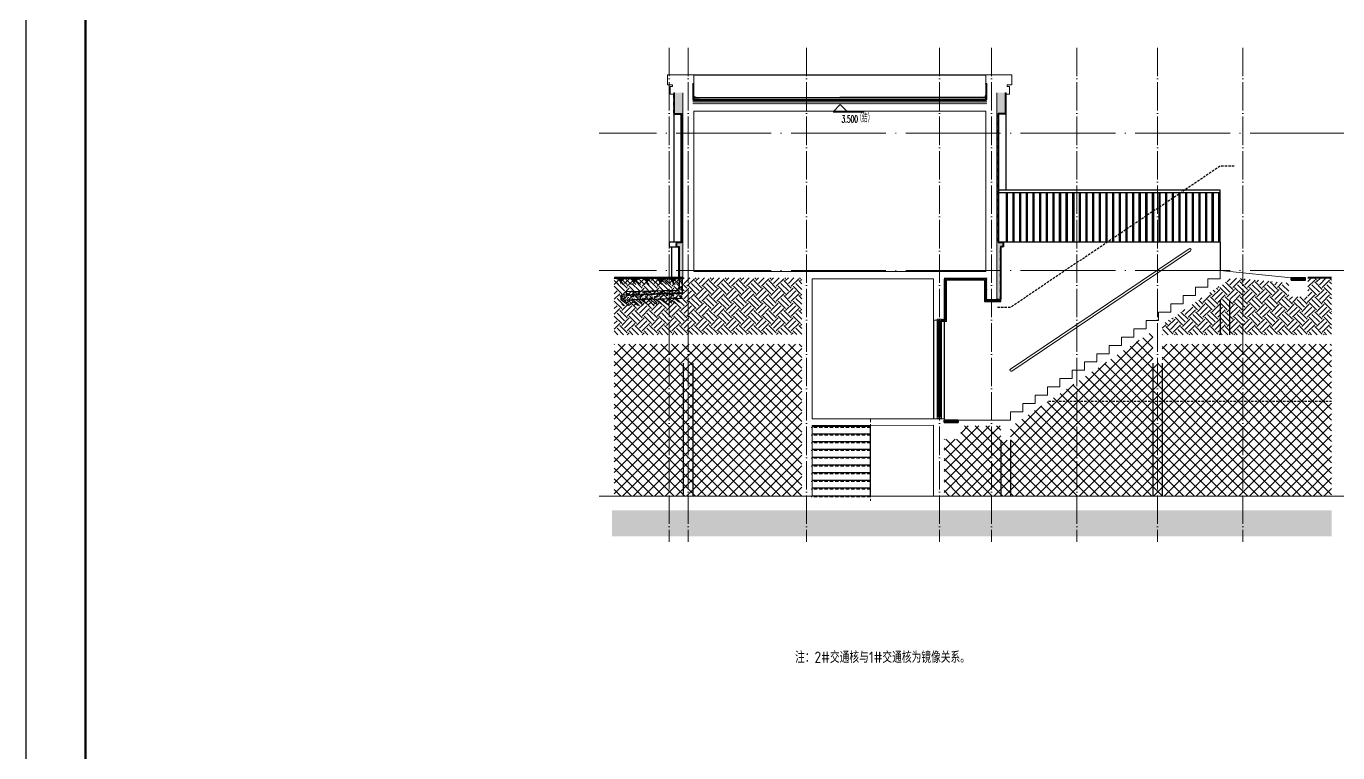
# Model space of a CAD drawing. Extents: x 27938 to 725830, y -209821 to 1628073.
# Drawn here: x 394030 to 421690, y -46470 to -31157 of the extents above; entities that cross this region are included whole.
import ezdxf
from ezdxf.xclip import XClip

# ---------------------------------------------------------------- set-up
doc = ezdxf.new("R2010")
doc.units = 0
doc.header["$LTSCALE"] = 1000
doc.header["$MEASUREMENT"] = 0
doc.header["$XCLIPFRAME"] = 0
for name, pattern in [('DASH', [0.35, 0.25, -0.1]), ('DOTE', [2.42, 2, -0.2, 0.02, -0.2]), ('HIDDEN', [0.375, 0.25, -0.125])]:
    doc.linetypes.add(name, pattern=pattern)
for name, color, linetype in [('3-屋面构造层', 157, 'Continuous'), ('COLUMN', 9, 'Continuous'), ('DIM_ELEV', 3, 'Continuous'), ('PUB_TEXT', 4, 'Continuous'), ('Stair-栏杆', 142, 'Continuous'), ('SURFACE', 6, 'Continuous'), ('图框', 140, 'Continuous'), ('地库集水坑', 128, 'Continuous'), ('审核', 1, 'Continuous'), ('看线', 251, 'Continuous'), ('立面-看线', 251, 'Continuous')]:
    doc.layers.add(name, color=color, linetype=linetype)
for name, color, linetype, lineweight in [('DOTE', 19, 'DOTE', 9), ('PUB_HATCH', 8, 'Continuous', 9), ('S_WINDOW', 144, 'Continuous', 15), ('STAIR', 2, 'Continuous', 18), ('WALL', 9, 'Continuous', 40), ('内粉刷', 37, 'Continuous', 9), ('填充', 251, 'Continuous', 5), ('立面-中轮廓线', 213, 'Continuous', 35), ('立面-栏杆', 105, 'Continuous', 15), ('粉刷', 251, 'Continuous', 9), ('细细', 250, 'Continuous', 0)]:
    doc.layers.add(name, color=color, linetype=linetype, lineweight=lineweight)
doc.layers.add('yichutu', color=7, linetype='Continuous', true_color=0xffffff, plot=False)
doc.styles.add('_TCH_DIM', font='SIMPLEX.shx', dxfattribs={"width": 0.7, "bigfont": 'GBCBIG.shx'})
doc.styles.get("Standard").update_dxf_attribs({"font": 'gbenor.shx', "bigfont": 'gbcbig.shx'})
pattern_1 = [(50, (28072.99, 249033.25), (143.452037, -12.550427), [15, -165]), (355, (28072.99, 249033.25), (-27.750267, 150.438427), [12, -132]), (100.4514, (28084.94, 249032.2), (115.701876, 137.88791), [12.74804, -140.22842]), (46.1842, (28072.99, 249073.25), (213.44821, -33.1038), [22.5, -247.5]), (96.6356, (28090.77, 249070.5), (186.93254, 194.82357), [19.12206, -210.3426]), (351.1842, (28072.99, 249073.25), (186.93239, 194.82372), [18, -198]), (21, (28092.99, 249063.25), (119.38141, -80.52378), [15, -165]), (326, (28092.99, 249063.25), (48.663066, 145.03001), [12, -132]), (71.4514, (28102.93, 249056.54), (168.044526, 64.5061), [12.74804, -140.22842]), (37.5, (28072.986, 249033.25), (2.431971, 66.578771), [0, -130.4, 0, -134, 0, -132.5]), (7.5, (28072.986, 249033.25), (52.613907, 78.882342), [0, -76.4, 0, -127.4, 0, -50.5]), (327.5, (28028.386, 249033.25), (106.764487, -4.510974), [0, -50, 0, -156, 0, -207]), (317.5, (28008.39, 249033.25), (116.637234, 20.020996), [0, -65, 0, -103.6, 0, -147])]
pattern_2 = [(315, (-591176.76, -566842.4952), (-1.767766953, -1.767766953), []), (315, (-591175.5815, -566842.4952), (-1.767766953, -1.767766953), [])]
pattern_3 = [(315, (-591176.76, -568980.732), (-1.767766953, -1.767766953), []), (315, (-591175.5815, -568980.732), (-1.767766953, -1.767766953), [])]

# ---------------------------------------------------------------- blocks, each defined once
blk = doc.blocks.new('$LinePat$素土夯实')
at = {"color": 0}
for p, q in [((0, -210), (210, 0)), ((120, -300), (420, 0)), ((420, 0), (608, -188)), ((495, -300), (795, 0)), ((615, 0), (705, -90)), ((210, -210), (300, -300)), ((315, -105), (502, -293)), ((705, -300), (795, -210))]:
    blk.add_line(p, q, dxfattribs=at)
blk = doc.blocks.new('$LinePat$自然土壤')
at = {"color": 0}
for p, q in [((0, -90), (71, -19)), ((0, -300), (211, -89)), ((210, -300), (286, -224)), ((420, -300), (630, -90))]:
    blk.add_line(p, q, dxfattribs=at)
for points in [[(0, 0), (630, 0), (168, -45), (462, -45)], [(168, -45), (462, -45), (252, -132), (378, -132)], [(252, -132), (378, -132), (315, -300)]]:
    blk.add_solid(points, dxfattribs=at)
blk = doc.blocks.new('sanshui')
at = {"layer": '粉刷'}
h = blk.add_hatch(dxfattribs=at)
h.set_pattern_fill('混凝土', color=256, scale=20)
h.set_pattern_definition(pattern_1)
edge = h.paths.add_edge_path()
edge.add_line((346318, 427330), (346258, 427330))
edge.add_line((346258, 427330), (346258, 427160))
edge.add_arc((346158, 427160), 100, 271.7184, 360, ccw=False)
edge.add_line((346161, 427060), (345138, 427030))
edge.add_line((345138, 427030), (345138, 426970))
edge.add_line((345138, 426970), (346318, 427005))
edge.add_line((346318, 427005), (346318, 427330))
h = blk.add_hatch(dxfattribs=at)
h.set_pattern_fill('混凝土', color=256, scale=20)
h.set_pattern_definition(pattern_1)
h.paths.add_polyline_path([(346338, 426896), (346338, 426996), (345038, 426957), (345038, 426857)])
at = {"layer": 'COLUMN'}
for p, q in [((346258, 427330), (346318, 427330)), ((346258, 427160), (346258, 427330)), ((346318, 426995), (346318, 427330)), ((346338, 426996), (345038, 426957)), ((345038, 426857), (345038, 426957)), ((346338, 426896), (345038, 426857)), ((346161, 427060), (345138, 427030)), ((345138, 426960), (345138, 427030))]:
    blk.add_line(p, q, dxfattribs=at)
blk.add_arc((346158, 427160), 100, 271.7184, 0, dxfattribs=at)
at = {"layer": '立面-中轮廓线', "linetype": 'DASH', "ltscale": 0.3}
blk.add_lwpolyline([(345028, 426857), (345028, 426966), (346318, 427005)], dxfattribs=at)
at = {"layer": '粉刷'}
blk.add_line((344881, 427330), (346258, 427330), dxfattribs=at)
at = {"layer": '粉刷', "yscale": 0.4, "zscale": 0.4}
for name, p, xscale, rotation in [('$LinePat$自然土壤', (345157, 427310), -0.4369306507241237, 359.9999999999903), ('$LinePat$自然土壤', (345432, 427310), -0.4369306507241237, 359.9999999999903), ('$LinePat$自然土壤', (345707, 427310), -0.4369306507241237, 359.9999999999903), ('$LinePat$自然土壤', (345983, 427310), -0.4369306507241237, 359.9999999999903), ('$LinePat$自然土壤', (346258, 427310), -0.4369306507241237, 359.9999999999903), ('$LinePat$素土夯实', (345444, 426869), -0.5117605352322558, 1.718358001643932), ('$LinePat$素土夯实', (345851, 426881), -0.5117605352322558, 1.718358001643932), ('$LinePat$素土夯实', (346258, 426893), -0.5117605352322558, 1.718358001643932)]:
    blk.add_blockref(name, p, dxfattribs=dict(at, xscale=xscale, rotation=rotation))
blk = doc.blocks.new('FGHFG4334GDFGDFFGGGGGGDFG4G')
at = {"layer": 'SURFACE', "const_width": 2.25}
for points in [[(47, 0), (0, 0)], [(47, -28), (0, -28)]]:
    blk.add_lwpolyline(points, dxfattribs=at)
at = {"layer": 'SURFACE', "const_width": 1.5}
blk.add_lwpolyline([(47, 17, -1), (47, 5), (47, -7, -1), (47, -19), (47, -37), (53, -48), (53, -73)], format="xyb", dxfattribs=at)
blk = doc.blocks.new('FGDGDGD')
at = {"layer": '3-屋面构造层'}
h = blk.add_hatch(dxfattribs=at)
h.set_pattern_fill('隔热材料01', color=256, scale=7.692308, style=0)
h.set_pattern_definition([(270, (9.5186, 433.228), (3.846153863, -7e-16), [0.385980771, -3.460173092]), (270, (6.637, 433.228), (3.846153863, -7e-16), [0.385980771, -3.460173092]), (90, (8.5996, 430.618), (-3.846153863, 2e-16), [0.385980771, -3.460173092]), (90, (7.556, 430.618), (-3.846153863, 2e-16), [0.385980771, -3.460173092]), (180, (10.002, 430), (-5e-16, -3.846153863), [3.848019248, 0.001865385]), (135, (8.9282, 430.193), (2e-16, 3.846144175), [0.328307694, -5.110980792]), (116.56505, (12.5422, 430.4251), (8.6793e-06, 3.8461487416), [0.215769232, -8.384500037]), (116.56505, (8.696, 430.4251), (8.6793e-06, 3.8461487416), [0.215769232, -8.384500037]), (153.43495, (13.1603, 430), (-8.679e-06, 3.846148742), [0.431538463, -8.168730805]), (153.43495, (9.3142, 430), (-8.679e-06, 3.846148742), [0.431538463, -8.168730805]), (63.43495, (12.4457, 431.0041), (-8.6793e-06, 3.8461487416), [2.054923086, -6.545346183]), (63.43495, (8.5996, 431.0041), (-8.6793e-06, 3.8461487416), [2.054923086, -6.545346183]), (116.56505, (13.3647, 433.228), (8.6793e-06, 3.8461487416), [0.215769232, -8.384500037]), (116.56505, (9.5186, 433.228), (8.6793e-06, 3.8461487416), [0.215769232, -8.384500037]), (135, (9.422, 433.421), (2e-16, 3.846144175), [0.328307694, -5.110980792]), (153.43495, (13.036, 433.6532), (-8.679e-06, 3.846148742), [0.431538463, -8.168730805]), (153.43495, (9.19, 433.6532), (-8.679e-06, 3.846148742), [0.431538463, -8.168730805]), (45, (6.7336, 433.421), (2e-16, 3.846144175), [0.328307694, -5.110980792]), (63.43495, (10.4833, 433.228), (-8.6793e-06, 3.8461487416), [0.215769232, -8.384500037]), (63.43495, (6.6371, 433.228), (-8.6793e-06, 3.8461487416), [0.215769232, -8.384500037]), (26.56505, (10.812, 433.6532), (8.679e-06, 3.846148742), [0.431538463, -8.168730805]), (26.56505, (6.9658, 433.6532), (8.679e-06, 3.846148742), [0.431538463, -8.168730805]), (116.56505, (11.4023, 431.0041), (8.6793e-06, 3.8461487416), [2.054923086, -6.545346183]), (116.56505, (7.5561, 431.0041), (8.6793e-06, 3.8461487416), [2.054923086, -6.545346183]), (45, (7.2275, 430.193), (2e-16, 3.846144175), [0.328307694, -5.110980792]), (63.43495, (11.3058, 430.4251), (-8.6793e-06, 3.8461487416), [0.215769232, -8.384500037]), (63.43495, (7.4596, 430.4251), (-8.6793e-06, 3.8461487416), [0.215769232, -8.384500037]), (26.56505, (10.6877, 430), (8.679e-06, 3.846148742), [0.431538463, -8.168730805]), (26.56505, (6.8415, 430), (8.679e-06, 3.846148742), [0.431538463, -8.168730805])])
edge = h.paths.add_edge_path()
edge.add_arc((682181, 585366), 9.23, 450, 540, ccw=False)
edge.add_line((682181, 585375), (682192, 585375))
edge.add_line((682192, 585375), (682192, 585366))
edge.add_line((682192, 585366), (682172, 585366))
h = blk.add_hatch(dxfattribs=at)
h.set_pattern_fill('混凝土', color=256, scale=5, angle=-1.1458, style=0)
h.set_pattern_definition([(48.854237, (-82751.966, -43707.863), (35.7930991, -3.8540962), [3.75, -41.25]), (353.854237, (-82751.966, -43707.863), (-6.1841378, 37.7408106), [3, -33]), (99.305637, (-82748.983, -43708.185), (29.6089874, 33.886691), [3.1870095, -35.0571056]), (45.038437, (-82751.766, -43697.865), (53.1858973, -9.3413237), [5.625, -61.875]), (95.489837, (-82747.334, -43698.644), (47.6977146, 47.7616795), [4.7805144, -52.58565]), (350.038437, (-82751.766, -43697.865), (47.6976773, 47.7617167), [4.5, -49.5]), (19.854237, (-82746.817, -43700.465), (29.4368469, -20.7237073), [3.75, -41.25]), (324.854237, (-82746.817, -43700.465), (12.8883392, 36.0069862), [3, -33]), (70.305637, (-82744.364, -43702.192), (42.3251977, 15.2832459), [3.1870095, -35.0571056]), (36.3542372, (-82751.966, -43707.863), (0.9406985, 16.62920733), [0, -32.6, 0, -33.5, 0, -33.125]), (6.3542372, (-82751.966, -43707.863), (13.54517982, 19.45362572), [0, -19.1, 0, -31.85, 0, -12.625]), (326.3542372, (-82763.114, -43707.64), (26.66323482, -1.66123381), [0, -12.5, 0, -39, 0, -51.75]), (316.3542372, (-82768.113, -43707.54), (29.2535633, 4.4211788), [0, -16.25, 0, -25.9, 0, -36.75])])
h.paths.add_polyline_path([(674875, 585046), (674875, 585086), (682172, 585086), (682172, 585046)])
h = blk.add_hatch(dxfattribs=at)
h.set_pattern_fill('焦渣矿渣', color=256, scale=4, angle=-1.1458, style=0)
h.set_pattern_definition([(358.8542372, (-82751.966, -43697.863), (8.27546507, 13.69326162), [1.6, -14.4]), (298.8542372, (-82751.966, -43697.863), (15.99644496, -0.32013217), [1.6, -14.4]), (238.8542372, (-82750.366, -43697.895), (7.72097989, -14.0133938), [1.6, -14.4]), (268.8542372, (-82745.567, -43697.991), (15.83683295, -8.3183365), [2.4, -11.456]), (268.8542372, (-82743.967, -43698.023), (15.83683295, -8.3183365), [2.4, -11.456]), (268.8542372, (-82742.368, -43698.055), (15.83683295, -8.3183365), [2.4, -11.456])])
h.paths.add_polyline_path([(674875, 585006), (674875, 585036), (682192, 585036), (682192, 585006)])
h = blk.add_hatch(dxfattribs=at)
h.set_pattern_fill('隔热材料03', color=256, scale=12.5, style=0)
h.set_pattern_definition([(113.578, (-500407.8114, 374696.8656), (-0.0086926214, 6.2699620763), [1.075, -0.5693125, 2.8375, -0.5693125, 1.075, -0.6825]), (66.42, (-500406.1744, 374696.8656), (2.727787851, 6.0425e-05), [1.075, -0.5693125, 2.840375, -0.5693125, 1.075, -0.6825]), (180, (-500406.1744, 374696.8656), (0, 6.25), [1.636625, -1.0910625]), (180, (-500407.538, 374702.4906), (0, 6.25), [1.636625, -1.0910625]), (90, (-500405.7427, 374697.8548), (2.72775, 2e-16), [0.52175, -5.72825]), (90, (-500407.1066, 374700.9798), (2.72775, 2e-16), [0.52175, -5.72825]), (90, (-500408.2427, 374697.8548), (2.72775, 2e-16), [0.52175, -5.72825]), (90, (-500409.6066, 374700.9798), (2.72775, 2e-16), [0.52175, -5.72825])])
edge = h.paths.add_edge_path()
edge.add_line((682178, 585086), (682178, 585050))
edge.add_arc((682172, 585050), 6.25, 270, 360, ccw=False)
edge.add_line((682172, 585044), (682172, 585086))
edge.add_line((682172, 585086), (682178, 585086))
h = blk.add_hatch(dxfattribs=at)
h.set_pattern_fill('加气混凝土', color=256, scale=5, style=0)
h.set_pattern_definition([(0, (-82734.266, -43726.163), (30, 60), [0, -60]), (0, (-82769.366, -43734.263), (30, 60), [0, -60]), (0, (-82749.866, -43734.863), (30, 60), [0, -60]), (0, (-82728.566, -43717.163), (30, 60), [0, -60]), (0, (-82753.466, -43737.863), (30, 60), [0, -60]), (0, (-82722.566, -43679.363), (30, 60), [0, -60]), (0, (-82740.866, -43684.163), (30, 60), [0, -60]), (0, (-82731.266, -43691.663), (30, 60), [0, -60]), (0, (-82780.166, -43692.863), (30, 60), [0, -60]), (0, (-82750.766, -43695.563), (30, 60), [0, -60]), (0, (-82762.166, -43710.863), (30, 60), [0, -60]), (0, (-82761.566, -43733.363), (30, 60), [0, -60]), (0, (-82739.066, -43735.763), (30, 60), [0, -60]), (0, (-82722.566, -43709.363), (30, 60), [0, -60]), (0, (-82778.666, -43718.663), (30, 60), [0, -60]), (0, (-82773.566, -43708.463), (30, 60), [0, -60]), (0, (-82750.166, -43712.663), (30, 60), [0, -60]), (0, (-82758.566, -43721.363), (30, 60), [0, -60]), (0, (-82763.366, -43701.563), (30, 60), [0, -60]), (0, (-82755.866, -43679.063), (30, 60), [0, -60]), (0, (-82776.266, -43731.263), (30, 60), [0, -60]), (0, (-82743.266, -43691.363), (30, 60), [0, -60]), (0, (-82771.166, -43690.463), (30, 60), [0, -60]), (0, (-82775.966, -43682.663), (30, 60), [0, -60]), (130.601294, (-82726.2516, -43698.149), (-149.999998343, 180.000000787), [2.6341554, -1103.7111]), (18.4349488, (-82730.537, -43697.006), (149.99999945, 59.99999956), [2.710524, -376.76279]), (90, (-82730.537, -43699.578), (30, 60), [2.5714284, -117.428565]), (161.565051, (-82727.966, -43700.435), (-150.000000755, 59.99999553), [2.710524, -376.76279]), (53.1301023, (-82727.966, -43700.435), (30.00000006, 59.99999997), [2.857143, -297.14285]), (135, (-82725.68, -43731.006), (-30.00000363, 59.99999594), [2.424366, -167.28126]), (45, (-82729.109, -43731.006), (29.9999998, 59.99999976), [2.424366, -167.28126]), (135, (-82727.394, -43732.72), (-30.00000363, 59.99999594), [2.424366, -167.28126]), (45, (-82727.394, -43732.72), (29.9999998, 59.99999976), [2.424366, -167.28126]), (116.565051, (-82754.537, -43690.72), (-5.2e-06, 119.9999967), [3.1943826, -63.88765]), (180, (-82755.966, -43687.863), (-30, 60), [3.4285716, -56.571425]), (63.434949, (-82760.823, -43690.72), (3e-07, 119.9999994), [3.1943826, -63.88765]), (116.565051, (-82759.394, -43693.58), (-5.2e-06, 119.9999967), [3.1943826, -63.88765]), (0, (-82759.394, -43693.58), (30, 60), [3.4285716, -56.571425]), (63.434949, (-82755.966, -43693.58), (3e-07, 119.9999994), [3.1943826, -63.88765]), (107.102728, (-82731.9658, -43711.0063), (-89.999996559, 300.000000484), [3.8861346, -1628.29025]), (143.972626, (-82733.1087, -43707.292), (-569.999992774, 419.999999525), [3.8861346, -812.202]), (180, (-82736.25, -43705.006), (-30, 60), [3.7142856, -56.28571]), (36.0273733, (-82743.1087, -43707.292), (569.999995788, 419.999995472), [3.8861346, -812.202]), (71.5650511, (-82744.252, -43710.721), (90.00000046, 299.99999948), [3.6140316, -375.85928]), (107.102728, (-82743.1087, -43714.4348), (-89.999996559, 300.000000484), [3.8861346, -1628.29025]), (143.972626, (-82739.966, -43716.7206), (-569.999992774, 419.999999525), [3.8861346, -812.202]), (0, (-82739.966, -43716.72), (30, 60), [3.7142856, -56.28571]), (36.0273733, (-82736.2516, -43716.7206), (569.999995788, 419.999995472), [3.8861346, -812.202]), (71.5650511, (-82733.109, -43714.435), (90.00000046, 299.99999948), [3.6140316, -375.85928]), (150.255118, (-82731.3944, -43683.006), (-90.000000213, 59.999999257), [2.303502, -481.43196]), (90, (-82733.394, -43684.15), (30, 60), [2.2857144, -117.714275]), (29.7448813, (-82733.3944, -43684.149), (90.000000053, 59.99999972), [2.303502, -481.43196]), (116.565051, (-82745.394, -43725.58), (-5.2e-06, 119.9999967), [3.1943826, -63.88765]), (168.690067, (-82746.823, -43722.7206), (-270.0000002, 59.999998494), [2.9137254, -608.96855]), (41.1859251, (-82751.9658, -43724.149), (749.999995456, 659.999994229), [3.0371844, -1272.5802]), (90, (-82751.966, -43727.006), (30, 60), [2.857143, -117.14285]), (138.814074, (-82749.68, -43729.0063), (-749.999986669, 660.000004204), [3.0371844, -1272.5802]), (16.6992442, (-82749.68, -43729.0063), (989.999992552, 299.999996858), [2.982945, -1249.85375]), (60.9453959, (-82746.823, -43728.149), (29.99999992, 59.999999469), [2.9416086, -1232.53395]), (109.983106, (-82770.5373, -43700.4348), (-150.000000565, 419.9999988885), [3.3442002, -1401.21975]), (155.556045, (-82771.68, -43697.292), (-390.0000014866, 179.99999626), [3.4522986, -1446.51315]), (24.4439547, (-82777.9658, -43697.292), (390.0000001945, 179.999999134), [3.4522986, -1446.51315]), (70.0168934, (-82779.1087, -43700.4348), (150.000000452, 419.999998958), [3.3442002, -1401.21975]), (109.983106, (-82777.9658, -43703.5777), (-150.000000565, 419.9999988885), [3.3442002, -1401.21975]), (160.016893, (-82774.823, -43704.7206), (-150.000000088, 59.999997267), [3.3442002, -698.93775]), (19.9831065, (-82774.823, -43704.7206), (149.999999176, 59.999999905), [3.3442002, -698.93775]), (70.0168934, (-82771.68, -43703.5777), (150.000000452, 419.999998958), [3.3442002, -1401.21975]), (122.005383, (-82748.2516, -43705.8634), (-30.000004026, 59.999996937), [2.6954232, -563.3434]), (18.4349488, (-82752.252, -43704.435), (149.99999945, 59.99999956), [2.710524, -376.76279]), (90, (-82752.252, -43707.006), (30, 60), [2.5714284, -117.428565]), (161.565051, (-82749.68, -43707.863), (-150.000000755, 59.99999553), [2.710524, -376.76279]), (54.4623222, (-82749.68, -43707.8634), (209.999999696, 299.99999955), [2.457807, -1029.82115]), (116.565051, (-82765.68, -43720.435), (-5.2e-06, 119.9999967), [3.1943826, -63.88765]), (180, (-82767.11, -43717.58), (-30, 60), [3.142857, -56.85714]), (59.0362434, (-82771.966, -43720.435), (30.000000098, 59.99999971), [3.3319728, -696.3822]), (120.963756, (-82770.2516, -43723.292), (-30.0000041, 59.999997245), [3.3319728, -696.3822]), (0, (-82770.25, -43723.29), (30, 60), [3.142857, -56.85714]), (63.434949, (-82767.11, -43723.29), (3e-07, 119.9999994), [3.1943826, -63.88765])])
h.paths.add_polyline_path([(682192, 584936), (674875, 584936), (674875, 584966), (682192, 584966)])
at = {"layer": '立面-看线'}
h = blk.add_hatch(dxfattribs=at)
h.set_pattern_fill('HONEY', color=256, scale=7)
h.set_pattern_definition([(0, (-799653.24, -415240.13), (16.66875, 9.623705), [11.1125, -22.225]), (120, (-799653.24, -415240.13), (-16.66874801, 9.62370845), [11.1125, -22.225]), (60, (-799653.24, -415240.13), (1.99e-06, 19.24741345), [-22.225, 11.1125])])
h.paths.add_polyline_path([(682192, 584966), (674875, 584966), (674875, 585006), (682192, 585006)])
at = {"layer": '3-屋面构造层'}
for p, q in [((682178, 585086), (674875, 585086)), ((682172, 585046), (674875, 585046)), ((682192, 585036), (674875, 585036)), ((682172, 585086), (682172, 585044))]:
    blk.add_line(p, q, dxfattribs=at)
at = {"layer": '3-屋面构造层', "color": 251, "linetype": 'DASH', "ltscale": 0.05, "true_color": 0x636466, "const_width": 2.5}
for points in [[(682057, 585043), (682172, 585043, 0.414214), (682179, 585050), (682179, 585366)], [(682057, 585039), (682172, 585039, 0.414214), (682183, 585050), (682183, 585366)]]:
    blk.add_lwpolyline(points, format="xyb", dxfattribs=at)
at = {"layer": '3-屋面构造层', "color": 251, "true_color": 0x636466}
for points in [[(682057, 585041), (682172, 585041, 0.414214), (682180, 585050), (682180, 585366)], [(682057, 585044), (682172, 585044, 0.414214), (682178, 585050), (682178, 585366)], [(682057, 585040), (682172, 585040, 0.414214), (682182, 585050), (682182, 585366), (682184, 585366), (682184, 585050, -0.414214), (682172, 585038), (682057, 585038)]]:
    blk.add_lwpolyline(points, format="xyb", dxfattribs=at)
at = {"layer": '3-屋面构造层', "ltscale": 0.8}
blk.add_lwpolyline([(682172, 585366, -0.414214), (682181, 585375), (682192, 585375), (682192, 585366), (682172, 585366)], format="xyb", dxfattribs=at)
at = {"layer": '3-屋面构造层', "color": 251, "linetype": 'DASH', "ltscale": 0.05, "true_color": 0x636466, "const_width": 2.5}
for points in [[(682043, 585039), (674875, 585039)], [(682057, 585043), (682043, 585039)]]:
    blk.add_lwpolyline(points, dxfattribs=at)
at = {"layer": '3-屋面构造层', "color": 251, "true_color": 0x636466}
for points in [[(682043, 585040), (674875, 585040)], [(674875, 585038), (682043, 585038)], [(682056, 585044), (682042, 585040)], [(682043, 585038), (682057, 585042)]]:
    blk.add_lwpolyline(points, dxfattribs=at)
at = {"layer": '3-屋面构造层'}
blk.add_arc((682122, 585136), 50, 270, 360, dxfattribs=at)
at = {"layer": 'PUB_HATCH', "color": 215, "true_color": 0xa953a0}
for p, q in [((682192, 585006), (674875, 585006)), ((682192, 584966), (674875, 584966))]:
    blk.add_line(p, q, dxfattribs=at)
at = {"layer": '3-屋面构造层', "color": 1, "xscale": -1}
blk.add_blockref('FGHFG4334GDFGDFFGGGGGGDFG4G', (682218, 585349), dxfattribs=at)
blk = doc.blocks.new('yct-841-594-84100-59399.9999999999-100-1000.0')
at = {"layer": 'yichutu', "color": 7, "true_color": 0xffffff}
blk.add_lwpolyline([(0, 0), (0, 59400), (84100, 59400), (84100, 0)], close=True, dxfattribs=at)
blk = doc.blocks.new('A$C4D993397')
at = {"layer": '图框'}
blk.add_lwpolyline([(0, 0), (42050, 0), (42050, -29700), (0, -29700)], close=True, dxfattribs=at)
blk.add_lwpolyline([(0, 0), (42050, 0), (42050, -29700), (0, -29700)], close=True, dxfattribs=at)
at = {"layer": '图框', "const_width": 50}
blk.add_lwpolyline([(41550, -29200), (41550, -500), (1250, -500), (1250, -29200)], close=True, dxfattribs=at)

msp = doc.modelspace()

# ---------------------------------------------------------------- hatches: boundary and pattern name
h = msp.add_hatch()
h.set_pattern_fill('ANSI34', color=1, style=0, double=1)
h.set_pattern_definition([(45, (-878545.135, -545809.575), (-6.73519209, 6.73519209), []), (45, (-878542.89, -545809.575), (-6.73519209, 6.73519209), []), (45, (-878540.645, -545809.575), (-6.73519209, 6.73519209), []), (45, (-878538.4, -545809.575), (-6.73519209, 6.73519209), [])])
h.paths.add_polyline_path([(407837.8, -35708.8), (407737.6, -35708.9), (407737.6, -35808.8), (407787.9, -35808.8), (407787.8, -36458.8), (407797.8, -36458.8), (407797.9, -35798.8), (407747.6, -35798.8), (407747.6, -35718.9), (407847.8, -35718.8), (407847.8, -32998.8), (407697.7, -32998.8), (407697.7, -32558.7), (407687.7, -32558.7), (407687.7, -33008.7), (407737.6, -33008.8), (407737.6, -33008.8), (407837.8, -33008.8)])
h = msp.add_hatch()
h.set_pattern_fill('ANSI34', color=1, style=0, double=1)
h.set_pattern_definition([(45, (-871445.128, -545809.326), (-6.73519209, 6.73519209), []), (45, (-871442.883, -545809.326), (-6.73519209, 6.73519209), []), (45, (-871440.638, -545809.326), (-6.73519209, 6.73519209), []), (45, (-871438.393, -545809.326), (-6.73519209, 6.73519209), [])])
h.paths.add_polyline_path([(414537.7, -35708.6), (414637.8, -35708.6), (414637.8, -35808.6), (414587.6, -35808.6), (414587.6, -36909.1), (414577.6, -36909.1), (414577.6, -35798.6), (414627.8, -35798.6), (414627.9, -35718.6), (414527.7, -35718.6), (414527.7, -32998.5), (414677.8, -32998.5), (414677.7, -32558.5), (414687.7, -32558.5), (414687.7, -33008.5), (414637.8, -33008.5), (414637.8, -33008.5), (414537.7, -33008.5)])
h = msp.add_hatch()
h.set_pattern_fill('ANSI34', color=1, style=0, double=1)
h.set_pattern_definition([(45, (-879276.224, -545909.575), (-6.73519209, 6.73519209), []), (45, (-879273.979, -545909.575), (-6.73519209, 6.73519209), []), (45, (-879271.734, -545909.575), (-6.73519209, 6.73519209), []), (45, (-879269.489, -545909.575), (-6.73519209, 6.73519209), [])])
h.paths.add_polyline_path([(414587.7, -36909.1), (414577.7, -36909.1), (414577.7, -36949.1), (414237.7, -36949.1), (414237.7, -36959.1), (414587.7, -36959.1)])
at = {"layer": '地库集水坑'}
h = msp.add_hatch(dxfattribs=at)
h.set_pattern_fill('STEEL', color=250, scale=20, angle=45, style=0)
h.set_pattern_definition([(90, (-1480944.24, 3906230.253), (-31.75, 5e-15), []), (90, (-1480955.465, 3906241.478), (-31.75, 5e-15), [])])
h.paths.add_polyline_path([(421007.7, -36458.8), (420707.7, -36458.8), (420707.7, -36508.8), (421007.7, -36508.8)])
h = msp.add_hatch(dxfattribs=at)
h.set_pattern_fill('STEEL', color=250, scale=20, angle=45, style=0)
h.set_pattern_definition([(90, (-1488264.293, 3903230.253), (-31.75, 5e-15), []), (90, (-1488275.518, 3903241.478), (-31.75, 5e-15), [])])
h.paths.add_polyline_path([(413687.6, -39458.8), (413387.6, -39458.8), (413387.6, -39508.8), (413687.6, -39508.8)])
at = {"layer": '填充'}
h = msp.add_hatch(dxfattribs=at)
h.set_pattern_fill('EARTH', color=250, scale=70, angle=45, style=0)
h.set_pattern_definition([(45, (-389438.56, -422923.05), (0, 314.308964), [222.25, -222.25]), (45, (-389497.5, -422864.12), (0, 314.308964), [222.25, -222.25]), (45, (-389556.42, -422805.19), (0, 314.308964), [222.25, -222.25]), (135, (-389556.42, -422765.9), (-314.308964, 0), [222.25, -222.25]), (135, (-389497.5, -422706.96), (-314.308964, 0), [222.25, -222.25]), (135, (-389438.56, -422648.03), (-314.308964, 0), [222.25, -222.25])])
edge = h.paths.add_edge_path()
edge.add_line((406431.5, -36458.8), (406430.8, -37658.8))
edge.add_line((406431.2, -37658.8), (410387.8, -37656.3))
edge.add_line((410387.8, -37656.3), (410387.8, -36461.1))
edge.add_line((410387.8, -36461.1), (406431.2, -36458.8))
h = msp.add_hatch(dxfattribs=at)
h.set_pattern_fill('EARTH', color=250, scale=70, angle=45, style=0)
h.set_pattern_definition([(45, (-725238.05, -435207.06), (0, 314.308964), [222.25, -222.25]), (45, (-725296.99, -435148.13), (0, 314.308964), [222.25, -222.25]), (45, (-725355.92, -435089.2), (0, 314.308964), [222.25, -222.25]), (135, (-725355.92, -435049.9), (-314.308964, 0), [222.25, -222.25]), (135, (-725296.99, -434990.97), (-314.308964, 0), [222.25, -222.25]), (135, (-725238.05, -434932.04), (-314.308964, 0), [222.25, -222.25])])
h.paths.add_polyline_path([(421057.7, -36579.3), (421057.7, -36858.8), (420657.4, -36858.8), (420654.8, -36574), (419460, -36454.5), (417988.6, -37444.9), (417988.6, -37658.8), (421559.9, -37658.8), (421559.9, -36458.8), (421057.7, -36458.8), (421057.7, -36579.3)])
h = msp.add_hatch(dxfattribs=at)
h.set_pattern_fill('ANSI37', color=196, scale=100, style=0)
h.set_pattern_definition([(45, (418237.69, -31198.75), (-112.2532, 112.2532), []), (135, (418237.69, -31198.75), (-112.2532, -112.2532), [])])
edge = h.paths.add_edge_path()
edge.add_line((417988.1, -37860.3), (417988.1, -38260.5))
edge.add_line((417988.1, -38260.5), (417787.7, -38260.1))
edge.add_line((417787.7, -38260.1), (417788.7, -37579.4))
edge.add_line((417788.7, -37579.4), (417373.6, -37858.8))
edge.add_line((417373.6, -37858.8), (414787.7, -39599.3))
edge.add_line((414787.7, -39599.3), (414787.7, -39878.8))
edge.add_line((414787.7, -39878.8), (414587.7, -39878.8))
edge.add_line((414587.7, -39878.8), (414587.7, -39578.8))
edge.add_line((414587.7, -39578.8), (413737.7, -39578.8))
edge.add_line((413737.7, -39578.8), (413737.7, -39858.8))
edge.add_line((413537.5, -39858.8), (413387.9, -39858.8))
edge.add_line((413387.9, -39858.8), (413387.7, -41058.8))
edge.add_line((413387.7, -41058.8), (421559.9, -41058.8))
edge.add_line((421559.9, -41058.8), (421559.9, -37858.8))
edge.add_line((421559.9, -37858.8), (417988.5, -37860.3))
h = msp.add_hatch(dxfattribs=at)
h.set_pattern_fill('ANSI37', color=196, scale=100, style=0)
h.set_pattern_definition([(45, (418487.76, -31198.75), (-112.2532, 112.2532), []), (135, (418487.76, -31198.75), (-112.2532, -112.2532), [])])
h.paths.add_polyline_path([(406431.2, -37858.8), (406431.2, -41058.8), (410387.8, -41059), (410387.8, -37858.8), (408087.8, -37858.8)])
h = msp.add_hatch(dxfattribs=at)
h.set_pattern_fill('EARTH', color=250, scale=50, angle=45, style=0)
h.set_pattern_definition([(45, (254792.67, 95725.28), (0, 224.5064), [158.75, -158.75]), (45, (254750.58, 95767.37), (0, 224.5064), [158.75, -158.75]), (45, (254708.48, 95809.47), (0, 224.5064), [158.75, -158.75]), (135, (254708.48, 95837.53), (-224.5064, 0), [158.75, -158.75]), (135, (254750.58, 95879.63), (-224.5064, 0), [158.75, -158.75]), (135, (254792.67, 95921.72), (-224.5064, 0), [158.75, -158.75])])
h.paths.add_polyline_path([(421559.9, -41908.7), (421559.9, -41358.4), (406381.1, -41358.4), (406381.1, -41908.7)])
at = {"layer": '立面-看线'}
h = msp.add_hatch(dxfattribs=at)
h.set_pattern_fill('HONEY', color=256, scale=7)
h.set_pattern_definition([(0, (-878545.135, -545809.575), (16.66875, 9.623705), [11.1125, -22.225]), (120, (-878545.135, -545809.575), (-16.66874801, 9.62370845), [11.1125, -22.225]), (60, (-878545.135, -545809.575), (1.99e-06, 19.24741345), [-22.225, 11.1125])])
h.paths.add_polyline_path([(407737.8, -32998.8), (407737.8, -32998.8), (407847.8, -32998.8), (407847.8, -35718.8), (407747.6, -35718.9), (407747.6, -35798.8), (407797.9, -35798.8), (407797.8, -36458.8), (407877.7, -36458.8), (407877.2, -33018.7), (407877.7, -33018.9), (407878.1, -32558.9), (407697.7, -32558.7), (407697.9, -32998.7)])
h = msp.add_hatch(dxfattribs=at)
h.set_pattern_fill('HONEY', color=256, scale=7)
h.set_pattern_definition([(0, (-871445.128, -545809.326), (16.66875, 9.623705), [11.1125, -22.225]), (120, (-871445.128, -545809.326), (-16.66874801, 9.62370845), [11.1125, -22.225]), (60, (-871445.128, -545809.326), (1.99e-06, 19.24741345), [-22.225, 11.1125])])
h.paths.add_polyline_path([(414637.7, -32998.5), (414637.7, -32998.5), (414527.7, -32998.5), (414527.7, -35718.6), (414627.9, -35718.6), (414627.8, -35798.6), (414577.6, -35798.6), (414577.6, -36909.1), (414497.8, -36909.1), (414498.3, -33018.5), (414497.7, -33018.6), (414497.3, -32558.6), (414677.7, -32558.5), (414677.5, -32998.5)])
h = msp.add_hatch(dxfattribs=at)
h.set_pattern_fill('HONEY', color=256, scale=7, angle=-90)
h.set_pattern_definition([(270, (28050.658, 774564.651), (9.623705, -16.66875), [11.1125, -22.225]), (30, (28050.658, 774564.651), (9.62370845, 16.66874801), [11.1125, -22.225]), (330, (28050.658, 774564.651), (19.24741345, -1.99e-06), [-22.225, 11.1125])])
h.paths.add_polyline_path([(414287.7, -36488.6), (414287.7, -36488.6), (414287.7, -36458.6), (413387.7, -36458.6), (413387.7, -36488.6)])
h = msp.add_hatch(dxfattribs=at)
h.set_pattern_fill('HONEY', color=256, scale=7)
h.set_pattern_definition([(360, (-397635.549, -422195.825), (16.66875, 9.623705), [11.1125, -22.225]), (120, (-397635.549, -422195.825), (-16.66874801, 9.62370845), [11.1125, -22.225]), (60, (-397635.549, -422195.825), (1.99e-06, 19.24741345), [-22.225, 11.1125])])
h.paths.add_polyline_path([(413387.7, -37358.8), (413417.7, -37358.8), (413417.7, -36488.6), (413387.7, -36488.6)])
h = msp.add_hatch(dxfattribs=at)
h.set_pattern_fill('HONEY', color=256, scale=7)
h.set_pattern_definition([(360, (-397310.751, -425176.482), (16.66875, 9.623705), [11.1125, -22.225]), (120, (-397310.751, -425176.482), (-16.66874801, 9.62370845), [11.1125, -22.225]), (60, (-397310.751, -425176.482), (1.99e-06, 19.24741345), [-22.225, 11.1125])])
h.paths.add_polyline_path([(414287.7, -36919.2), (414257.7, -36919.2), (414257.7, -36488.9), (414287.7, -36488.9)])
h = msp.add_hatch(dxfattribs=at)
h.set_pattern_fill('HONEY', color=256, scale=7)
h.set_pattern_definition([(0, (-879276.224, -545909.575), (16.66875, 9.623705), [11.1125, -22.225]), (120, (-879276.224, -545909.575), (-16.66874801, 9.62370845), [11.1125, -22.225]), (60, (-879276.224, -545909.575), (1.99e-06, 19.24741345), [-22.225, 11.1125])])
h.paths.add_polyline_path([(414577.7, -36909.1), (414497.7, -36909.1), (414497.7, -36919.1), (414237.7, -36919.1), (414237.7, -36949.1), (414577.7, -36949.1)])
h = msp.add_hatch(dxfattribs=at)
h.set_pattern_fill('HONEY', color=256, scale=7, angle=-90)
h.set_pattern_definition([(270, (27995.605, 773694.448), (9.623705, -16.66875), [11.1125, -22.225]), (30, (27995.605, 773694.448), (9.62370845, 16.66874801), [11.1125, -22.225]), (330, (27995.605, 773694.448), (19.24741345, -1.99e-06), [-22.225, 11.1125])])
h.paths.add_polyline_path([(413387.7, -37358.8), (413387.7, -37328.8), (413332.6, -37328.8), (413332.6, -37358.8)])
at = {"layer": '细细'}
h = msp.add_hatch(dxfattribs=at)
h.set_pattern_fill('金属', color=256, style=0)
h.set_pattern_definition(pattern_2)
h.paths.add_polyline_path([(413332.6, -37373.8), (413312.6, -37373.8), (413312.6, -37360.3), (413262.6, -37360.3), (413262.6, -37373.8), (413242.6, -37373.8), (413242.6, -37328.8), (413332.6, -37328.8)])
h.paths.add_polyline_path([(413314.6, -37358.3), (413314.6, -37371.8), (413330.6, -37371.8), (413330.6, -37330.8), (413244.6, -37330.8), (413244.6, -37371.8), (413260.6, -37371.8), (413260.6, -37358.3)], flags=16)
h = msp.add_hatch(dxfattribs=at)
h.set_pattern_fill('金属', color=256, style=0)
h.set_pattern_definition(pattern_2)
h.paths.add_polyline_path([(413265.1, -37362.3), (413265.1, -37387.3), (413277.1, -37387.3), (413277.1, -37377.3), (413298.1, -37377.3), (413298.1, -37387.3), (413310.1, -37387.3), (413310.1, -37362.3)])
h.paths.add_polyline_path([(413308.1, -37364.3), (413308.1, -37385.3), (413300.1, -37385.3), (413300.1, -37375.3), (413275.1, -37375.3), (413275.1, -37385.3), (413267.1, -37385.3), (413267.1, -37364.3)], flags=16)
h = msp.add_hatch(color=256, dxfattribs=at)
edge = h.paths.add_edge_path()
edge.add_line((413292.1, -37377.3), (413292.1, -37389.3))
edge.add_arc((413287.6, -37397.6), 9.44, 61.51755, 118.48245)
edge.add_line((413283.1, -37389.3), (413283.1, -37377.3))
edge.add_arc((413287.6, -37369), 9.44, 241.51755, 298.48245)
h = msp.add_hatch(dxfattribs=at)
h.set_pattern_fill('金属', color=256, style=0)
h.set_pattern_definition(pattern_3)
h.paths.add_polyline_path([(413332.6, -39383.8), (413312.6, -39383.8), (413312.6, -39397.3), (413262.6, -39397.3), (413262.6, -39383.8), (413242.6, -39383.8), (413242.6, -39428.8), (413332.6, -39428.8)])
h.paths.add_polyline_path([(413314.6, -39399.3), (413314.6, -39385.8), (413330.6, -39385.8), (413330.6, -39426.8), (413244.6, -39426.8), (413244.6, -39385.8), (413260.6, -39385.8), (413260.6, -39399.3)], flags=16)
h = msp.add_hatch(dxfattribs=at)
h.set_pattern_fill('金属', color=256, style=0)
h.set_pattern_definition(pattern_3)
h.paths.add_polyline_path([(413265.1, -39395.3), (413265.1, -39370.3), (413277.1, -39370.3), (413277.1, -39380.3), (413298.1, -39380.3), (413298.1, -39370.3), (413310.1, -39370.3), (413310.1, -39395.3)])
h.paths.add_polyline_path([(413308.1, -39393.3), (413308.1, -39372.3), (413300.1, -39372.3), (413300.1, -39382.3), (413275.1, -39382.3), (413275.1, -39372.3), (413267.1, -39372.3), (413267.1, -39393.3)], flags=16)
h = msp.add_hatch(color=256, dxfattribs=at)
edge = h.paths.add_edge_path()
edge.add_line((413292.1, -39380.3), (413292.1, -39368.3))
edge.add_arc((413287.6, -39360), 9.44, 241.51755, 298.48245, ccw=False)
edge.add_line((413283.1, -39368.3), (413283.1, -39380.3))
edge.add_arc((413287.6, -39388.6), 9.44, 61.51755, 118.48245, ccw=False)

# ---------------------------------------------------------------- linework, layer by layer
at = {"color": 1}
for p, q in [((414577.7, -36949.1), (414237.7, -36949.1)), ((414237.7, -36949.1), (414237.7, -36959.1)), ((414237.7, -36959.1), (414587.7, -36959.1)), ((414577.7, -36909.1), (414577.7, -36949.1)), ((414587.7, -36959.1), (414587.7, -36909.1))]:
    msp.add_line(p, q, dxfattribs=at)
for points in [[(407697.7, -32558.7), (407687.7, -32558.7), (407687.7, -33008.8), (407837.8, -33008.8), (407837.8, -35708.8), (407737.6, -35708.9), (407737.6, -35808.8), (407787.9, -35808.8), (407787.8, -36458.8)], [(407697.7, -32558.7), (407697.7, -32998.8), (407847.8, -32998.8), (407847.8, -35718.8), (407747.6, -35718.9), (407747.6, -35798.8), (407797.9, -35798.8), (407797.8, -36458.8)], [(414677.7, -32558.5), (414677.8, -32998.5), (414527.7, -32998.5), (414527.7, -35718.6), (414627.9, -35718.6), (414627.8, -35798.6), (414577.6, -35798.6), (414577.7, -36909.1)], [(414677.7, -32558.5), (414687.7, -32558.5), (414687.7, -33008.5), (414537.7, -33008.5), (414537.7, -35708.6), (414637.9, -35708.6), (414637.8, -35808.6), (414587.6, -35808.6), (414587.7, -36909.1)]]:
    msp.add_lwpolyline(points, dxfattribs=at)
at = {"layer": 'COLUMN'}
msp.add_lwpolyline([(413687.7, -39478.8), (413687.7, -39508.8), (413637.7, -39508.8)], dxfattribs=at)
at = {"layer": 'DIM_ELEV', "color": 3}
for p, q in [((411197.4, -32808.8), (411047.4, -32958.8)), ((411197.4, -32808.8), (411347.4, -32958.8)), ((411047.4, -32958.8), (411703.4, -32958.8))]:
    msp.add_line(p, q, dxfattribs=at)
at = {"layer": 'DOTE', "linetype": 'DOTE', "ltscale": 0.3}
for p, q in [((407587.8, -31608.8), (407587.8, -42022.3)), ((407987.8, -31608.8), (407987.8, -42022.9)), ((410487.8, -31608.8), (410487.8, -42022.3)), ((413287.7, -31608.8), (413287.7, -42022.9)), ((414387.7, -31608.8), (414387.7, -42022.9)), ((416187.7, -31608.8), (416187.7, -42022.9)), ((417887.7, -31608.8), (417887.7, -42022.9)), ((419687.7, -31608.8), (419687.7, -42022.9))]:
    msp.add_line(p, q, dxfattribs=at)
at = {"layer": 'DOTE', "linetype": 'DOTE'}
for p, q in [((421839.9, -33408.8), (406113.2, -33408.8)), ((421839.9, -36308.8), (406113.2, -36308.8)), ((421839.9, -41058.8), (406113.2, -41058.8))]:
    msp.add_line(p, q, dxfattribs=at)
at = {"layer": 'PUB_HATCH', "color": 215, "true_color": 0xa953a0}
for p, q in [((413417.7, -36488.6), (414257.7, -36488.6)), ((413417.7, -37358.8), (413417.7, -36488.6)), ((414257.7, -36919.2), (414257.7, -36488.6)), ((414237.7, -36919.2), (414497.7, -36919.2)), ((414287.7, -36909.1), (414287.7, -36919.2)), ((414497.7, -36919.2), (414497.7, -36909.1)), ((413332.6, -37358.8), (413417.7, -37358.8))]:
    msp.add_line(p, q, dxfattribs=at)
for points in [[(407878.1, -32558.7), (407877.8, -33018.8), (407877.8, -33018.8), (407877.8, -36458.8)], [(414497.3, -32558.7), (414497.7, -33018.8), (414497.7, -33018.8), (414497.7, -36909.1)]]:
    msp.add_lwpolyline(points, dxfattribs=at)
at = {"layer": 'S_WINDOW'}
for p, q in [((413242.6, -39383.8), (413242.6, -37373.8)), ((413265.1, -39370.3), (413265.1, -37387.3)), ((413310.1, -39370.3), (413310.1, -37387.3)), ((413332.6, -39383.8), (413332.6, -37373.8))]:
    msp.add_line(p, q, dxfattribs=at)
for points in [[(413242.6, -37328.8), (413242.6, -37373.8), (413262.6, -37373.8), (413262.6, -37360.3), (413312.6, -37360.3), (413312.6, -37373.8), (413332.6, -37373.8), (413332.6, -37328.8)], [(413244.6, -37330.8), (413244.6, -37371.8), (413260.6, -37371.8), (413260.6, -37358.3), (413314.6, -37358.3), (413314.6, -37371.8), (413330.6, -37371.8), (413330.6, -37330.8)], [(413265.1, -37362.3), (413265.1, -37387.3), (413277.1, -37387.3), (413277.1, -37377.3), (413298.1, -37377.3), (413298.1, -37387.3), (413310.1, -37387.3), (413310.1, -37362.3)], [(413267.1, -37364.3), (413267.1, -37385.3), (413275.1, -37385.3), (413275.1, -37375.3), (413300.1, -37375.3), (413300.1, -37385.3), (413308.1, -37385.3), (413308.1, -37364.3)], [(413242.6, -39428.8), (413242.6, -39383.8), (413262.6, -39383.8), (413262.6, -39397.3), (413312.6, -39397.3), (413312.6, -39383.8), (413332.6, -39383.8), (413332.6, -39428.8)], [(413244.6, -39426.8), (413244.6, -39385.8), (413260.6, -39385.8), (413260.6, -39399.3), (413314.6, -39399.3), (413314.6, -39385.8), (413330.6, -39385.8), (413330.6, -39426.8)], [(413265.1, -39395.3), (413265.1, -39370.3), (413277.1, -39370.3), (413277.1, -39380.3), (413298.1, -39380.3), (413298.1, -39370.3), (413310.1, -39370.3), (413310.1, -39395.3)], [(413267.1, -39393.3), (413267.1, -39372.3), (413275.1, -39372.3), (413275.1, -39382.3), (413300.1, -39382.3), (413300.1, -39372.3), (413308.1, -39372.3), (413308.1, -39393.3)]]:
    msp.add_lwpolyline(points, close=True, dxfattribs=at)
at = {"layer": 'STAIR', "linetype": 'HIDDEN', "ltscale": 0.3}
for points in [[(411837.7, -39428.8), (411837.7, -41158.8)], [(411837.7, -39611.8), (410587.7, -39611.8)], [(411837.7, -39774.8), (410587.7, -39774.8)], [(411837.7, -39937.8), (410587.7, -39937.8)], [(411837.7, -40100.8), (410587.7, -40100.8)], [(411837.7, -40263.8), (410587.7, -40263.8)], [(411837.7, -40426.8), (410587.7, -40426.8)], [(411837.7, -40589.8), (410587.7, -40589.8)], [(411837.7, -40752.8), (410587.7, -40752.8)], [(411837.7, -40915.8), (410587.7, -40915.8)], [(411837.7, -41078.8), (410587.7, -41078.8)]]:
    msp.add_lwpolyline(points, dxfattribs=at)
at = {"layer": 'Stair-栏杆'}
for p, q in [((419207.7, -34608.8), (414537.7, -34608.8)), ((419207.7, -34668.8), (414537.7, -34668.8))]:
    msp.add_line(p, q, dxfattribs=at)
for points in [[(414697.7, -34668.8), (414697.7, -35708.8)], [(414727.7, -35708.8), (414727.7, -34668.8)], [(414837.7, -34668.8), (414837.7, -35708.8)], [(414867.7, -35708.8), (414867.7, -34668.8)], [(414977.7, -34668.8), (414977.7, -35708.8)], [(415007.7, -35708.8), (415007.7, -34668.8)], [(415117.7, -34668.8), (415117.7, -35708.8)], [(415147.7, -35708.8), (415147.7, -34668.8)], [(415257.7, -34668.8), (415257.7, -35708.8)], [(415287.7, -35708.8), (415287.7, -34668.8)], [(415397.7, -34668.8), (415397.7, -35708.8)], [(415427.7, -35708.8), (415427.7, -34668.8)], [(415537.7, -34668.8), (415537.7, -35708.8)], [(415567.7, -35708.8), (415567.7, -34668.8)], [(415677.7, -34668.8), (415677.7, -35708.8)], [(415707.7, -35708.8), (415707.7, -34668.8)], [(415817.7, -34668.8), (415817.7, -35708.8)], [(415847.7, -35708.8), (415847.7, -34668.8)], [(415957.7, -34668.8), (415957.7, -35708.8)], [(415987.7, -35708.8), (415987.7, -34668.8)], [(416097.7, -34668.8), (416097.7, -35708.8)], [(416127.7, -35708.8), (416127.7, -34668.8)], [(416237.7, -34668.8), (416237.7, -35708.8)], [(416267.7, -35708.8), (416267.7, -34668.8)], [(416377.7, -34668.8), (416377.7, -35708.8)], [(416407.7, -35708.8), (416407.7, -34668.8)], [(416517.7, -34668.8), (416517.7, -35708.8)], [(416547.7, -35708.8), (416547.7, -34668.8)], [(416657.7, -34668.8), (416657.7, -35708.8)], [(416687.7, -35708.8), (416687.7, -34668.8)], [(416797.7, -34668.8), (416797.7, -35708.8)], [(416827.7, -35708.8), (416827.7, -34668.8)], [(416937.7, -34668.8), (416937.7, -35708.8)], [(416967.7, -35708.8), (416967.7, -34668.8)], [(417077.7, -34668.8), (417077.7, -35708.8)], [(417107.7, -35708.8), (417107.7, -34668.8)], [(417217.7, -34668.8), (417217.7, -35708.8)], [(417247.7, -35708.8), (417247.7, -34668.8)], [(417357.7, -34668.8), (417357.7, -35708.8)], [(417387.7, -35708.8), (417387.7, -34668.8)], [(417497.7, -34668.8), (417497.7, -35708.8)], [(417527.7, -35708.8), (417527.7, -34668.8)], [(417637.7, -34668.8), (417637.7, -35708.8)], [(417667.7, -35708.8), (417667.7, -34668.8)], [(417777.7, -34668.8), (417777.7, -35708.8)], [(417807.7, -35708.8), (417807.7, -34668.8)], [(417917.7, -34668.8), (417917.7, -35708.8)], [(417947.7, -35708.8), (417947.7, -34668.8)], [(418057.7, -34668.8), (418057.7, -35708.8)], [(418087.7, -35708.8), (418087.7, -34668.8)], [(418197.7, -34668.8), (418197.7, -35708.8)], [(418227.7, -35708.8), (418227.7, -34668.8)], [(418337.7, -34668.8), (418337.7, -35708.8)], [(418367.7, -35708.8), (418367.7, -34668.8)], [(418477.7, -34668.8), (418477.7, -35708.8)], [(418507.7, -35708.8), (418507.7, -34668.8)], [(418617.7, -34668.8), (418617.7, -35708.8)], [(418647.7, -35708.8), (418647.7, -34668.8)], [(418757.7, -34668.8), (418757.7, -35708.8)], [(418787.7, -35708.8), (418787.7, -34668.8)], [(418897.7, -34668.8), (418897.7, -35708.8)], [(418927.7, -35708.8), (418927.7, -34668.8)], [(419037.7, -34668.8), (419037.7, -35708.8)], [(419067.7, -35708.8), (419067.7, -34668.8)], [(419177.7, -34668.8), (419177.7, -35708.8)], [(419207.7, -35708.8), (419207.7, -34608.8)]]:
    msp.add_lwpolyline(points, dxfattribs=at)
at = {"layer": 'WALL', "color": 1}
msp.add_line((421559.9, -36458.8), (421057.7, -36458.7), dxfattribs=at)
at = {"layer": 'WALL', "color": 1, "const_width": 50}
msp.add_lwpolyline([(407887.8, -36458.8), (406431.2, -36458.8)], dxfattribs=at)
at = {"layer": '内粉刷'}
for p, q in [((408107.7, -32178.8), (408107.7, -32658.8)), ((414267.7, -32178.8), (414267.7, -32658.8)), ((408107.8, -36323.8), (414267.7, -36323.8)), ((410607.8, -39428.8), (413387.6, -39428.8)), ((413387.6, -39428.8), (413387.7, -39448.8)), ((413387.6, -39478.8), (413387.6, -39458.8)), ((406431.2, -41058.8), (410387.7, -41058.8)), ((410607.8, -41058.8), (413167.7, -41058.8)), ((413387.7, -41058.8), (421559.9, -41058.8))]:
    msp.add_line(p, q, dxfattribs=at)
for points in [[(408107.8, -32178.8), (407557.7, -32178.7), (407557.7, -32388.7), (407657.7, -32388.7), (407657.7, -32428.7), (407607.7, -32428.7), (407607.7, -32588.7), (407687.3, -32588.7)], [(414267.7, -32178.8), (414817.7, -32178.7), (414817.8, -32388.7), (414717.7, -32388.7), (414717.7, -32428.7), (414767.7, -32428.7), (414767.7, -32588.7), (414688.2, -32588.7)], [(408107.8, -36323.8), (408107.8, -32948.8), (411337.7, -32948.8)], [(414267.7, -36323.8), (414267.7, -32948.8), (411337.7, -32948.8)], [(413242.6, -37348.8), (413167.7, -37348.8), (413167.7, -36478.6), (410607.8, -36479.4), (410607.8, -39428.8)], [(414487.7, -36959.1), (414237.7, -36959.1), (414237.7, -36508.6), (413437.7, -36508.6), (413437.7, -37378.8), (413332.6, -37378.8)], [(420707.7, -36458.8), (419207.7, -36308.8), (419207.7, -36483.8), (418947.7, -36483.8), (418947.7, -36658.8), (418687.7, -36658.8), (418687.7, -36833.8), (418427.7, -36833.8), (418427.7, -37008.8), (418167.7, -37008.8), (418167.7, -37183.8), (417907.7, -37183.8), (417907.7, -37358.8), (417647.7, -37358.8), (417647.7, -37533.8), (417387.7, -37533.8), (417387.7, -37708.8), (417127.7, -37708.8), (417127.7, -37883.8), (416867.7, -37883.8), (416867.7, -38058.8), (416607.7, -38058.8), (416607.7, -38233.8), (416347.7, -38233.8), (416347.7, -38408.8), (416087.7, -38408.8), (416087.7, -38583.8), (415827.7, -38583.8), (415827.7, -38758.8), (415567.7, -38758.8), (415567.7, -38933.8), (415307.7, -38933.8), (415307.7, -39108.8), (415047.7, -39108.8), (415047.7, -39283.8), (414787.7, -39283.8), (414787.7, -39458.8), (413687.6, -39458.8)], [(413167.7, -41058.8), (413167.7, -39568.8), (410607.8, -39569.6), (410607.8, -41058.8)]]:
    msp.add_lwpolyline(points, dxfattribs=at)
at = {"layer": '地库集水坑'}
for points in [[(421007.7, -36458.8), (420707.7, -36458.8), (420707.7, -36508.8), (421007.7, -36508.8)], [(420997.7, -36468.8), (420717.7, -36468.8), (420717.7, -36498.8), (420997.7, -36498.8)], [(413687.6, -39458.8), (413387.6, -39458.8), (413387.6, -39508.8), (413687.6, -39508.8)], [(413677.6, -39468.8), (413397.6, -39468.8), (413397.6, -39498.8), (413677.6, -39498.8)]]:
    msp.add_lwpolyline(points, close=True, dxfattribs=at)
at = {"layer": '审核', "color": 58, "linetype": 'HIDDEN', "ltscale": 0.2}
msp.add_line((415590.8, -39058.8), (421559.9, -39058.8), dxfattribs=at)
msp.add_lwpolyline([(419507.7, -34108.8), (419207.7, -34108.8), (414787.7, -37083.8), (414487.7, -37083.8)], dxfattribs=at)
at = {"layer": '看线', "color": 252}
for p, q in [((408107.8, -32178.8), (414267.7, -32178.8)), ((407687.7, -33008.8), (407687.7, -35708.9)), ((414687.7, -33008.8), (414687.7, -34608.8)), ((407637.7, -35808.8), (407637.7, -36458.8))]:
    msp.add_line(p, q, dxfattribs=at)
at = {"layer": '看线', "color": 32}
for p, q in [((419207.7, -35708.8), (414537.7, -35708.6)), ((419207.7, -35708.8), (419207.7, -36308.8)), ((411837.7, -41058.8), (411837.7, -39569.2))]:
    msp.add_line(p, q, dxfattribs=at)
at = {"layer": '看线'}
for p, q in [((419206.8, -36928.7), (419206.8, -37658.8)), ((419406.8, -36929), (419406.8, -37658.8)), ((413167.7, -37348.8), (413167.7, -39428.8)), ((413387.6, -37378.8), (413387.6, -39428.8)), ((407887.8, -38258.7), (407887.8, -41058.8)), ((408087.8, -38258.7), (408087.8, -41058.8)), ((417787.7, -38258.9), (417787.7, -41059)), ((417987.7, -38258.9), (417987.7, -41059)), ((414587.7, -39878.8), (414587.7, -41058.8)), ((414787.7, -39878.8), (414787.7, -41058.8))]:
    msp.add_line(p, q, dxfattribs=at)
at = {"layer": '看线', "color": 252}
msp.add_lwpolyline([(407737.6, -35708.9), (407587.4, -35708.9), (407587.5, -35808.8), (407737.6, -35808.8)], dxfattribs=at)
at = {"layer": '看线', "color": 32}
for points in [[(411837.7, -39591.8), (410607.8, -39591.8)], [(411837.7, -39754.8), (410607.8, -39754.8)], [(411837.7, -39917.8), (410607.8, -39917.8)], [(411837.7, -40080.8), (410607.8, -40080.8)], [(411837.7, -40243.8), (410607.8, -40243.8)], [(411837.7, -40406.8), (410607.8, -40406.8)], [(411837.7, -40569.8), (410607.8, -40569.8)], [(411837.7, -40732.8), (410607.8, -40732.8)], [(411837.7, -40895.8), (410607.8, -40895.8)], [(411837.7, -41058.8), (410607.8, -41058.8)]]:
    msp.add_lwpolyline(points, dxfattribs=at)
at = {"layer": '立面-中轮廓线', "color": 1}
msp.add_line((414487.7, -36959.1), (414587.7, -36959.1), dxfattribs=at)
at = {"layer": '立面-栏杆', "color": 4}
for points in [[(414787.7, -38383.8), (418557.7, -35846.3)], [(414815.6, -38425.3), (418585.6, -35887.8)]]:
    msp.add_lwpolyline(points, dxfattribs=at)
for centre, start, end in [((418571.7, -35867), 303.94359, 123.94359), ((414801.7, -38404.5), 123.94359, 303.94359)]:
    msp.add_arc(centre, 25, start, end, dxfattribs=at)
at = {"layer": '细细'}
for points in [[(413277.1, -37387.3), (413277.1, -39370.3)], [(413283.1, -39368.3), (413283.1, -37377.3)], [(413292.1, -39368.3), (413292.1, -37377.3)], [(413298.1, -37387.3), (413298.1, -39370.3)]]:
    msp.add_lwpolyline(points, dxfattribs=at)
for points in [[(413292.1, -37377.3), (413292.1, -37389.3, 0.2538047), (413283.1, -37389.3), (413283.1, -37377.3, 0.2538047)], [(413292.1, -39380.3), (413292.1, -39368.3, -0.2538047), (413283.1, -39368.3), (413283.1, -39380.3, -0.2538047)]]:
    msp.add_lwpolyline(points, format="xyb", close=True, dxfattribs=at)

# ---------------------------------------------------------------- block references
for name, p in [('A$C4D993397', (394030.5, -22718.3)), ('sanshui', (61549.6, -463788.4))]:
    msp.add_blockref(name, p)
ref = msp.add_blockref('FGDGDGD', (1090279.3, -617745), dxfattribs=dict(xscale=-1))
XClip(ref).set_block_clipping_path([(679091.5746820886, 584936.1769558351), (682291.5665918037, 585415.8410118448)])
ref = msp.add_blockref('FGDGDGD', (-267903.8, -617745))
XClip(ref).set_block_clipping_path([(679091.5840785796, 584936.1769558351), (682291.5665918037, 585415.8410118448)])
at = {"layer": 'yichutu', "xscale": 0.5, "yscale": 0.5, "zscale": 0.5}
msp.add_blockref('yct-841-594-84100-59399.9999999999-100-1000.0', (394030.5, -52418.3), dxfattribs=at)

# ---------------------------------------------------------------- texts
at = {"layer": 'DIM_ELEV', "color": 7, "style": '_TCH_DIM'}
for s, height, width, p in [('3.500', 148.75, 0.494118, (411224.3, -33183.8)), ('（结）', 168.79, 0.7, (411539.3, -33183.8))]:
    msp.add_text(s, height=height, dxfattribs=dict(at, width=width)).set_placement(p)
at = {"layer": 'PUB_TEXT', "color": 1}
msp.add_text('注：2#交通核与1#交通核为镜像关系。', height=241.135, dxfattribs=at).set_placement((410245.5, -44577.2))

doc.saveas('drawing.dxf')
